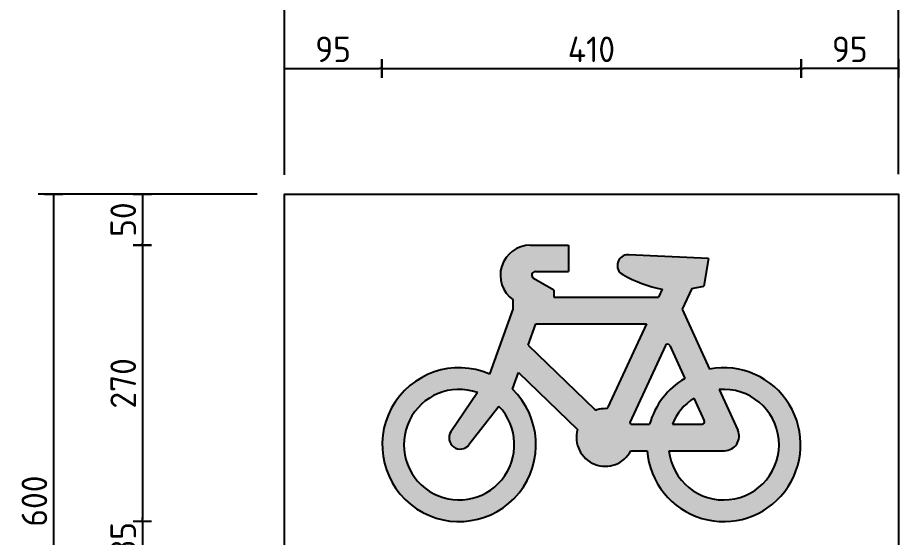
# Model space of a CAD drawing. Extents: x 0 to 420, y 0 to 297.
# Drawn here: x 129.2 to 215.2, y 188.8 to 239.5 of the extents above; entities that cross this region are included whole.
import ezdxf

# ---------------------------------------------------------------- set-up
doc = ezdxf.new("R2010")
doc.units = 0
doc.header["$LTSCALE"] = 0.3
doc.header["$MEASUREMENT"] = 0
doc.layers.get('0').update_dxf_attribs({"linetype": 'CONTINUOUS'})
doc.layers.get('DEFPOINTS').update_dxf_attribs({"linetype": 'CONTINUOUS'})
for name, color, linetype in [('2', 1, 'CONTINUOUS'), ('L25', 1, 'CONTINUOUS'), ('T25', 1, 'CONTINUOUS')]:
    doc.layers.add(name, color=color, linetype=linetype)
doc.styles.add('iso', font='iso3098b.shx')
doc.dimstyles.new('SIGNSDIM', dxfattribs={"dimtxt": 2.5, "dimasz": 0.2, "dimexe": 1.5, "dimexo": 2, "dimtad": 1, "dimdec": 4, "dimlfac": 10, "dimrnd": 1, "dimdsep": 46, "dimtxsty": 'iso', "dimblk": 'SGNDIM', "dimcen": 2.5, "dimse2": 1, "dimadec": 0, "dimazin": 0, "dimtfac": 1, "dimtdec": 4, "dimtix": 1, "dimtmove": 0, "dimatfit": 3, "dimldrblk": 'SGNDIM', "dimfxl": 1, "dimtolj": 1, "dimtzin": 0, "dimarcsym": 0})

# ---------------------------------------------------------------- blocks, each defined once
blk = doc.blocks.new('SGNDIM')
for p, q in [((0, 4.5), (0, -4.5)), ((0, 0), (-1, 0))]:
    blk.add_line(p, q)
blk = doc.blocks.new('*D2')
at = {"layer": 'DEFPOINTS', "color": 0}
for p in [(154.5685750815001, 222.3022501369576), (132.6772416991212, 162.3022501369576), (154.5685750815001, 162.3022501369576)]:
    blk.add_point(p, dxfattribs=at)
at = {"layer": 'T25', "color": 0, "lineweight": -2}
for p, q in [((152.5685750815001, 222.3022501369576), (131.1772416991213, 222.3022501369576)), ((132.6772416991213, 222.1022501369576), (132.6772416991212, 162.5022501369575)), ((152.5685750815001, 162.3022501369576), (131.1772416991212, 162.3022501369576))]:
    blk.add_line(p, q, dxfattribs=at)
at = {"layer": 'T25', "color": 0, "lineweight": -2, "xscale": 0.2, "yscale": 0.2, "zscale": 0.2}
for p, rotation in [((132.6772416991213, 222.3022501369576), 90), ((132.6772416991212, 162.3022501369576), 270)]:
    blk.add_blockref('SGNDIM', p, dxfattribs=dict(at, rotation=rotation))
at = {"layer": 'T25', "color": 0, "insert": (130.8022416991212, 192.3022501369576), "char_height": 2.5, "attachment_point": 5, "rotation": 90, "style": 'iso'}
blk.add_mtext('\\A1;600', dxfattribs=at)
blk = doc.blocks.new('*D5')
at = {"layer": 'DEFPOINTS', "color": 0}
for p in [(144.1950701513856, 222.3022501369576), (141.3586857198993, 217.3022501369576), (144.1950701513856, 217.3022501369576)]:
    blk.add_point(p, dxfattribs=at)
at = {"layer": 'T25', "color": 0, "lineweight": -2}
for p, q in [((142.1950701513856, 222.3022501369576), (139.8586857198993, 222.3022501369576)), ((141.3586857198993, 222.1022501369576), (141.3586857198993, 217.5022501369576))]:
    blk.add_line(p, q, dxfattribs=at)
at = {"layer": 'T25', "color": 0, "lineweight": -2, "xscale": 0.2, "yscale": 0.2, "zscale": 0.2}
for p, rotation in [((141.3586857198993, 222.3022501369576), 90), ((141.3586857198993, 217.3022501369576), 270)]:
    blk.add_blockref('SGNDIM', p, dxfattribs=dict(at, rotation=rotation))
at = {"layer": 'T25', "color": 0, "insert": (139.4836857198992, 219.8022501369576), "char_height": 2.5, "attachment_point": 5, "rotation": 90, "style": 'iso'}
blk.add_mtext('\\A1;50', dxfattribs=at)
blk = doc.blocks.new('*D8')
at = {"layer": 'DEFPOINTS', "color": 0}
for p in [(215.2433876787107, 242.9060688915668), (155.2433876787107, 223.3046152630787), (215.2433876787107, 223.3046152630787)]:
    blk.add_point(p, dxfattribs=at)
at = {"layer": 'T25', "color": 0, "lineweight": -2}
for p, q in [((155.2433876787107, 225.3046152630787), (155.2433876787107, 244.4060688915668)), ((215.2433876787107, 225.3046152630787), (215.2433876787107, 244.4060688915668)), ((155.4433876787107, 242.9060688915668), (215.0433876787107, 242.9060688915668))]:
    blk.add_line(p, q, dxfattribs=at)
at = {"layer": 'T25', "color": 0, "lineweight": -2, "xscale": 0.2, "yscale": 0.2, "zscale": 0.2, "rotation": 180}
blk.add_blockref('SGNDIM', (155.2433876787107, 242.9060688915668), dxfattribs=at)
at = {"layer": 'T25', "color": 0, "lineweight": -2, "xscale": 0.2, "yscale": 0.2, "zscale": 0.2}
blk.add_blockref('SGNDIM', (215.2433876787107, 242.9060688915668), dxfattribs=at)
at = {"layer": 'T25', "color": 0, "insert": (185.2433876787107, 244.7810688915668), "char_height": 2.5, "attachment_point": 5, "style": 'iso'}
blk.add_mtext('\\A1;600', dxfattribs=at)
blk = doc.blocks.new('*D27')
at = {"layer": 'DEFPOINTS', "color": 0}
for p in [(164.7433876787105, 234.5651012370728), (155.2433876787107, 222.1931483961068), (164.7433876787105, 209.6745192053802)]:
    blk.add_point(p, dxfattribs=at)
at = {"layer": 'T25', "color": 0, "lineweight": -2}
for p, q in [((155.2433876787107, 224.1931483961068), (155.2433876787107, 236.0651012370728)), ((155.4433876787107, 234.5651012370728), (164.5433876787105, 234.5651012370728))]:
    blk.add_line(p, q, dxfattribs=at)
at = {"layer": 'T25', "color": 0, "lineweight": -2, "xscale": 0.2, "yscale": 0.2, "zscale": 0.2, "rotation": 180}
blk.add_blockref('SGNDIM', (155.2433876787107, 234.5651012370728), dxfattribs=at)
at = {"layer": 'T25', "color": 0, "lineweight": -2, "xscale": 0.2, "yscale": 0.2, "zscale": 0.2}
blk.add_blockref('SGNDIM', (164.7433876787105, 234.5651012370728), dxfattribs=at)
at = {"layer": 'T25', "color": 0, "insert": (159.9933876787106, 236.4401012370728), "char_height": 2.5, "attachment_point": 5, "style": 'iso'}
blk.add_mtext('\\A1;95', dxfattribs=at)
blk = doc.blocks.new('*D28')
at = {"layer": 'DEFPOINTS', "color": 0}
for p in [(205.7433876787108, 234.5651012370727), (164.7433876787105, 224.5511788425147), (205.7433876787108, 224.5511788425147)]:
    blk.add_point(p, dxfattribs=at)
at = {"layer": 'T25', "color": 0, "lineweight": -2}
blk.add_line((164.9433876787105, 234.5651012370727), (205.5433876787108, 234.5651012370727), dxfattribs=at)
at = {"layer": 'T25', "color": 0, "lineweight": -2, "xscale": 0.2, "yscale": 0.2, "zscale": 0.2, "rotation": 180}
blk.add_blockref('SGNDIM', (164.7433876787105, 234.5651012370727), dxfattribs=at)
at = {"layer": 'T25', "color": 0, "lineweight": -2, "xscale": 0.2, "yscale": 0.2, "zscale": 0.2}
blk.add_blockref('SGNDIM', (205.7433876787108, 234.5651012370727), dxfattribs=at)
at = {"layer": 'T25', "color": 0, "insert": (185.2433876787107, 236.4401012370727), "char_height": 2.5, "attachment_point": 5, "style": 'iso'}
blk.add_mtext('\\A1;410', dxfattribs=at)
blk = doc.blocks.new('*D29')
at = {"layer": 'DEFPOINTS', "color": 0}
for p in [(205.7433876787108, 234.5651012370728), (215.2433876787107, 222.2446738294609), (205.7433876787108, 209.67451920538)]:
    blk.add_point(p, dxfattribs=at)
at = {"layer": 'T25', "color": 0, "lineweight": -2}
for p, q in [((215.2433876787107, 224.2446738294609), (215.2433876787107, 236.0651012370728)), ((215.0433876787107, 234.5651012370728), (205.9433876787108, 234.5651012370728))]:
    blk.add_line(p, q, dxfattribs=at)
at = {"layer": 'T25', "color": 0, "lineweight": -2, "xscale": 0.2, "yscale": 0.2, "zscale": 0.2, "rotation": 180}
blk.add_blockref('SGNDIM', (205.7433876787108, 234.5651012370728), dxfattribs=at)
at = {"layer": 'T25', "color": 0, "lineweight": -2, "xscale": 0.2, "yscale": 0.2, "zscale": 0.2}
blk.add_blockref('SGNDIM', (215.2433876787107, 234.5651012370728), dxfattribs=at)
at = {"layer": 'T25', "color": 0, "insert": (210.4933876787108, 236.4401012370728), "char_height": 2.5, "attachment_point": 5, "style": 'iso'}
blk.add_mtext('\\A1;95', dxfattribs=at)
blk = doc.blocks.new('*D30')
at = {"layer": 'DEFPOINTS', "color": 0}
for p in [(165.6637070522198, 217.3022501369576), (141.3586857198992, 190.3022501369576), (165.6637070522198, 190.3022501369576)]:
    blk.add_point(p, dxfattribs=at)
at = {"layer": 'T25', "color": 0, "lineweight": -2}
blk.add_line((141.3586857198993, 217.1022501369576), (141.3586857198992, 190.5022501369576), dxfattribs=at)
at = {"layer": 'T25', "color": 0, "lineweight": -2, "xscale": 0.2, "yscale": 0.2, "zscale": 0.2}
for p, rotation in [((141.3586857198993, 217.3022501369576), 90), ((141.3586857198992, 190.3022501369576), 270)]:
    blk.add_blockref('SGNDIM', p, dxfattribs=dict(at, rotation=rotation))
at = {"layer": 'T25', "color": 0, "insert": (139.4836857198992, 203.8022501369576), "char_height": 2.5, "attachment_point": 5, "rotation": 90, "style": 'iso'}
blk.add_mtext('\\A1;270', dxfattribs=at)
blk = doc.blocks.new('*D37')
at = {"layer": 'DEFPOINTS', "color": 0}
for p in [(144.5093366333483, 190.3022501369576), (141.3586857198993, 186.8022501369576), (144.5093366333483, 186.8022501369576)]:
    blk.add_point(p, dxfattribs=at)
at = {"layer": 'T25', "color": 0, "lineweight": -2}
for p, q in [((141.3586857198993, 190.5022501369576), (141.3586857198993, 190.7022501369576)), ((141.3586857198993, 190.3022501369576), (141.3586857198993, 186.8022501369576)), ((141.3586857198993, 186.6022501369576), (141.3586857198993, 186.4022501369575))]:
    blk.add_line(p, q, dxfattribs=at)
at = {"layer": 'T25', "color": 0, "lineweight": -2, "xscale": 0.2, "yscale": 0.2, "zscale": 0.2}
for p, rotation in [((141.3586857198993, 190.3022501369576), 270), ((141.3586857198993, 186.8022501369576), 90)]:
    blk.add_blockref('SGNDIM', p, dxfattribs=dict(at, rotation=rotation))
at = {"layer": 'T25', "color": 0, "insert": (139.4836857198993, 188.5522501369576), "char_height": 2.5, "attachment_point": 5, "rotation": 90, "style": 'iso'}
blk.add_mtext('\\A1;35', dxfattribs=at)

msp = doc.modelspace()

# ---------------------------------------------------------------- hatches: boundary and pattern name
at = {"layer": '2'}
h = msp.add_hatch(color=256, dxfattribs=at)
edge = h.paths.add_edge_path(flags=16)
edge.add_arc((198.1759963734815, 197.8152936165252), 5.400000000939183, 186.2401310982623, 454.8921678359035)
edge.add_line((197.7154804590714, 203.1956212183273), (199.5416283217057, 199.225734560557))
edge.add_arc((198.2618417707613, 198.6370327471028), 1.408695652418918, -90, 24.702430228481887, ccw=False)
edge.add_line((198.2618417707613, 197.2283370946837), (192.8079909662922, 197.2283370946837))
edge = h.paths.add_edge_path()
edge.add_arc((198.1759963734815, 197.8152936165252), 7.513043479567561, 184.4807987859823, 460.6039667337153)
edge.add_line((196.7934506103843, 205.2000339327999), (194.1064311561651, 211.0413805722167))
edge.add_line((194.1064311561651, 211.0413805722167), (195.045561591111, 213.0829684742066))
edge.add_line((195.045561591111, 213.0829684742066), (196.2194746347936, 213.287127264329))
edge.add_line((196.2194746347936, 213.287127264329), (196.6890398522663, 216.0109457889072))
edge.add_line((196.6890398522663, 216.0109457889072), (188.8536067018857, 216.3600492461719))
edge.add_arc((188.8076256281201, 215.328029590737), 1.03304347844054, 87.4489049104903, 240.9902895900996)
edge.add_arc((194.8911204267931, 226.2985594916789), 13.57742211084204, 240.9902895900996, 258.41155935291)
edge.add_line((192.1636839498951, 212.9979023109051), (191.8036839501813, 212.2152936158992))
edge.add_line((191.8036839501813, 212.2152936158992), (181.5846920266829, 212.2152936158992))
edge.add_line((181.5846920266829, 212.2152936158992), (181.5846920266829, 212.9196414421091))
edge.add_line((181.5846920266829, 212.9196414421091), (179.5860983998627, 214.0616949428434))
edge.add_arc((179.7608255911918, 214.3674675277515), 0.3521739131047294, 90, 240.2551187096725, ccw=False)
edge.add_line((179.7608255911918, 214.7196414408564), (182.9933876791021, 214.7196414408564))
edge.add_line((182.9933876791021, 214.7196414408564), (182.9933876791021, 217.3022501369576))
edge.add_line((182.9933876791021, 217.3022501369576), (179.2760954712796, 217.302250136957))
edge.add_arc((179.2760954712796, 214.3674675277515), 2.934782609206078, 90, 234.8506789965827)
edge.add_line((177.5865137898695, 211.9678294914765), (177.586513789869, 211.0413805722162))
edge.add_line((177.586513789869, 211.0413805722162), (175.301266876367, 204.707521448737))
edge.add_arc((172.3107789839399, 197.8152936165252), 7.513043479567561, 66.54432624173134, 406.1551188764146)
edge.add_line((177.5151268093666, 203.2338345675417), (178.108857566086, 204.8794366021064))
edge.add_line((178.108857566086, 204.8794366021064), (183.8846488513664, 199.2945141603742))
edge.add_arc((186.5933876789458, 198.519641442735), 2.817391304837835, 164.0360798468757, 332.7203872640153)
edge.add_line((189.0974297802852, 197.2283370946837), (190.6859159755599, 197.2283370946837))
edge = h.paths.add_edge_path(flags=16)
edge.add_line((192.8983553148446, 207.487747177684), (194.3683906530017, 204.2920181747603))
edge.add_arc((198.1759963734815, 197.8152936165252), 7.513043479567561, 120.45087172575, 164.5959063012746)
edge.add_line((190.9328482509289, 199.8109457907848), (189.0974297802852, 199.8109457907848))
edge.add_arc((186.5933876789458, 198.519641442735), 2.817391304837835, 27.27961273598471, 30.87562774348354)
edge.add_line((189.0115075186029, 199.9654596213552), (192.4717597978631, 207.487747177684))
edge.add_arc((192.6850575563539, 207.3896302087747), 0.2347826087364863, 24.702430228481887, 155.2975697715181, ccw=False)
edge = h.paths.add_edge_path(flags=16)
edge.add_arc((186.5933876789458, 198.519641442735), 2.817391304837835, 88.95562142801738, 106.7091520306634)
edge.add_arc((185.7158464374858, 201.4429421402754), 0.2347826087364863, 225.9625231882963, 286.7091520306634, ccw=False)
edge.add_line((185.5526422990881, 201.2741603800785), (179.0697879110708, 207.542780066942))
edge.add_line((179.0697879110708, 207.542780066942), (179.8238224611594, 209.6326849197976))
edge.add_line((179.8238224611594, 209.6326849197976), (190.6156839499362, 209.6326849197976))
edge.add_line((190.6156839499367, 209.6326849197976), (186.8623169088345, 201.4731913524504))
edge.add_arc((186.6490191503432, 201.5713083213587), 0.2347826087364863, 268.9556214279911, 335.2975697714885, ccw=False)
edge = h.paths.add_edge_path(flags=16)
edge.add_arc((198.1759963734815, 197.8152936165252), 5.400000000939183, 122.7129219247291, 158.3111943818477)
edge.add_line((193.1582904823882, 199.8109457907848), (196.0632523854845, 199.8109457907853))
edge.add_arc((196.0632523854845, 200.0457283995219), 0.2347826087364863, 270, 384.7024302284819)
edge.add_line((196.2765501439747, 200.1438453684313), (195.2576738719907, 202.3587937857156))
edge = h.paths.add_edge_path(flags=16)
edge.add_arc((172.3107789839399, 197.8152936165252), 5.400000000939183, 70.72534342871134, 403.8400346989248)
edge.add_line((176.2056716833079, 201.5555891757759), (173.2767798330123, 197.8018146836816))
edge.add_arc((172.4178974496614, 198.4719597918272), 1.089391304537296, 146.0597159331113, 322.0367762326895, ccw=False)
edge.add_line((171.5141167061965, 199.0801980528272), (174.0933022033973, 202.9126077114418))

# ---------------------------------------------------------------- linework, layer by layer
for p, q in [((179.2760954712796, 217.302250136957), (182.9933876791021, 217.3022501369576)), ((182.9933876791021, 217.3022501369576), (182.9933876791021, 214.7196414408564)), ((196.6890398522663, 216.0109457889072), (188.8536067018857, 216.3600492461719)), ((196.6890398522663, 216.0109457889072), (196.2194746347936, 213.287127264329)), ((179.7608255911918, 214.7196414408564), (182.9933876791021, 214.7196414408564)), ((181.5846920266829, 212.9196414421091), (179.5860983998627, 214.0616949428434)), ((181.5846920266829, 212.9196414421091), (181.5846920266829, 212.2152936158992)), ((192.1636839498951, 212.9979023109051), (191.8036839501813, 212.2152936158992)), ((195.045561591111, 213.0829684742066), (194.1064311561651, 211.0413805722167)), ((195.045561591111, 213.0829684742066), (196.2194746347936, 213.287127264329)), ((177.586513789869, 211.0413805722162), (177.5865137898695, 211.9678294914765)), ((181.5846920266829, 212.2152936158992), (191.8036839501813, 212.2152936158992)), ((175.301266876367, 204.707521448737), (177.586513789869, 211.0413805722162)), ((194.1064311561651, 211.0413805722167), (196.7934506103843, 205.2000339327999)), ((179.0697879110708, 207.542780066942), (179.8238224611594, 209.6326849197976)), ((179.8238224611594, 209.6326849197976), (190.6156839499362, 209.6326849197976)), ((190.6156839499367, 209.6326849197976), (186.8623169088345, 201.4731913524504)), ((179.0697879110708, 207.542780066942), (185.5526422990881, 201.2741603800785)), ((192.4717597978631, 207.487747177684), (189.0115075186029, 199.9654596213552)), ((192.8983553148446, 207.487747177684), (194.3683906530017, 204.2920181747603)), ((177.5151268093666, 203.2338345675417), (178.108857566086, 204.8794366021064)), ((178.108857566086, 204.8794366021064), (183.8846488513664, 199.2945141603742)), ((197.7154804590714, 203.1956212183273), (199.5416283217057, 199.225734560557)), ((174.0933022033973, 202.9126077114418), (171.5141167061965, 199.0801980528272)), ((195.2576738719907, 202.3587937857156), (196.2765501439747, 200.1438453684313)), ((176.2056716833079, 201.5555891757759), (173.2767798330123, 197.8018146836816)), ((189.0974297802852, 199.8109457907848), (190.9328482509289, 199.8109457907848)), ((193.1582904823882, 199.8109457907848), (196.0632523854845, 199.8109457907853)), ((189.0974297802852, 197.2283370946837), (190.6859159755599, 197.2283370946837)), ((192.8079909662922, 197.2283370946837), (198.2618417707613, 197.2283370946837))]:
    msp.add_line(p, q, dxfattribs=at)
for centre, radius, start, end in [((179.2760954712796, 214.3674675277515), 2.934782609206078, 90, 234.8506789965827), ((188.8076256281201, 215.328029590737), 1.03304347844054, 87.4489049104903, 240.9902895900996), ((179.7608255911918, 214.3674675277515), 0.3521739131047294, 90, 240.2551187096725), ((194.8911204267931, 226.2985594916789), 13.57742211084204, 240.9902895900996, 258.41155935291), ((192.6850575563539, 207.3896302087747), 0.2347826087364863, 24.70243022848189, 155.2975697715181), ((172.3107789839399, 197.8152936165252), 7.513043479567561, 66.54432624173134, 46.15511887641465), ((198.1759963734815, 197.8152936165252), 7.513043479567561, 184.4807987859823, 100.6039667337153), ((198.1759963734815, 197.8152936165252), 7.513043479567561, 120.45087172575, 164.5959063012746), ((172.3107789839399, 197.8152936165252), 5.400000000939183, 70.72534342871134, 43.84003469892483), ((198.1759963734815, 197.8152936165252), 5.400000000939183, 186.2401310982623, 94.89216783590346), ((198.1759963734815, 197.8152936165252), 5.400000000939183, 122.7129219247291, 158.3111943818477), ((186.6490191503432, 201.5713083213587), 0.2347826087364863, 268.9556214279912, 335.2975697714886), ((185.7158464374858, 201.4429421402754), 0.2347826087364863, 225.9625231882963, 286.7091520306635), ((186.5933876789458, 198.519641442735), 2.817391304837835, 88.95562142801738, 106.7091520306634), ((186.5933876789458, 198.519641442735), 2.817391304837835, 27.27961273598471, 30.87562774348354), ((196.0632523854845, 200.0457283995219), 0.2347826087364863, 270, 24.70243022848189), ((172.4178974496614, 198.4719597918272), 1.089391304537296, 146.0597159331113, 322.0367762326895), ((186.5933876789458, 198.519641442735), 2.817391304837835, 164.0360798468757, 332.7203872640153), ((198.2618417707613, 198.6370327471028), 1.408695652418918, 270, 24.70243022848189)]:
    msp.add_arc(centre, radius, start, end, dxfattribs=at)
at = {"layer": 'L25'}
msp.add_lwpolyline([(155.2433876787107, 162.3022501369576), (155.2433876787107, 222.3022501369576), (215.2433876787107, 222.3022501369576), (215.2433876787107, 162.3022501369576)], close=True, dxfattribs=at)

# ---------------------------------------------------------------- dimensions: what is measured, and where the dimension line sits
at = {"layer": 'T25'}
for base, p1, p2, override, picture, middle in [((215.2433876787107, 242.9060688915668), (155.2433876787107, 223.3046152630787), (215.2433876787107, 223.3046152630787), {"dimse2": 0}, '*D8', (185.2433876787107, 244.7810688915668)), ((205.7433876787108, 234.5651012370727), (164.7433876787105, 224.5511788425147), (205.7433876787108, 224.5511788425147), {"dimse1": 1}, '*D28', (185.2433876787107, 236.4401012370727))]:
    dim = msp.add_linear_dim(base=base, p1=p1, p2=p2, dimstyle='SIGNSDIM', override=override, dxfattribs=at)
    dim.commit()
    dim.dimension.update_dxf_attribs({"geometry": picture, "text_midpoint": middle})
dim = msp.add_linear_dim(base=(164.7433876787105, 234.5651012370728), p1=(155.2433876787107, 222.1931483961068), p2=(164.7433876787105, 209.6745192053802), dimstyle='SIGNSDIM', dxfattribs=at)
dim.commit()
dim.dimension.update_dxf_attribs({"geometry": '*D27', "text_midpoint": (159.9933876787106, 236.4401012370728)})
for base, p1, p2, angle, picture, middle in [((205.7433876787108, 234.5651012370728), (215.2433876787107, 222.2446738294609), (205.7433876787108, 209.67451920538), 180, '*D29', (210.4933876787108, 236.4401012370728)), ((141.3586857198993, 217.3022501369576), (144.1950701513856, 222.3022501369576), (144.1950701513856, 217.3022501369576), 90, '*D5', (139.4836857198992, 219.8022501369576))]:
    dim = msp.add_linear_dim(base=base, p1=p1, p2=p2, angle=angle, dimstyle='SIGNSDIM', dxfattribs=at)
    dim.commit()
    dim.dimension.update_dxf_attribs({"geometry": picture, "text_midpoint": middle})
for base, p1, p2, override, picture, middle in [((132.6772416991212, 162.3022501369576), (154.5685750815001, 222.3022501369576), (154.5685750815001, 162.3022501369576), {"dimse2": 0}, '*D2', (130.8022416991212, 192.3022501369576)), ((141.3586857198992, 190.3022501369576), (165.6637070522198, 217.3022501369576), (165.6637070522198, 190.3022501369576), {"dimse1": 1}, '*D30', (139.4836857198992, 203.8022501369576)), ((141.3586857198993, 186.8022501369576), (144.5093366333483, 190.3022501369576), (144.5093366333483, 186.8022501369576), {"dimse1": 1}, '*D37', (139.4836857198993, 188.5522501369576))]:
    dim = msp.add_linear_dim(base=base, p1=p1, p2=p2, angle=90, dimstyle='SIGNSDIM', override=override, dxfattribs=at)
    dim.commit()
    dim.dimension.update_dxf_attribs({"geometry": picture, "text_midpoint": middle})

doc.saveas('drawing.dxf')
